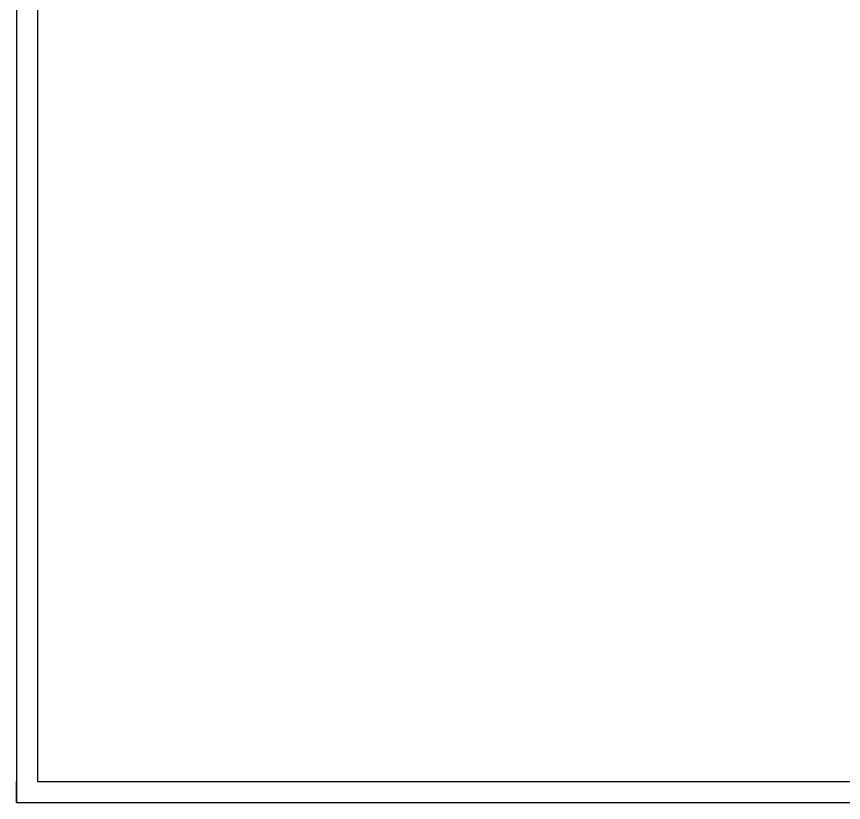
# Model space of a CAD drawing. Header units: millimetres. Extents: x -228 to 366, y -210 to 210.
# Drawn here: x -227.9 to -31.5, y -209.8 to -23.3 of the extents above; entities that cross this region are included whole.
import ezdxf

# ---------------------------------------------------------------- set-up
doc = ezdxf.new("R2010")
doc.units = ezdxf.units.MM

# ---------------------------------------------------------------- blocks, each defined once
blk = doc.blocks.new('Unknown-43705034-1471')
at = {"color": 5, "linetype": 'Continuous'}
for p, q in [((-227.88, 210.17), (-227.88, -209.83)), ((-222.88, 205.17), (-222.88, -204.83)), ((-222.88, -204.83), (361.12, -204.83)), ((-227.88, -209.83), (366.12, -209.83))]:
    blk.add_line(p, q, dxfattribs=at)
at = {"color": 7, "linetype": 'Continuous'}
blk.add_line((-227.88, -209.83), (-227.88, -204.83), dxfattribs=at)

msp = doc.modelspace()

# ---------------------------------------------------------------- block references
msp.add_blockref('Unknown-43705034-1471', (0, 0))

doc.saveas('drawing.dxf')
